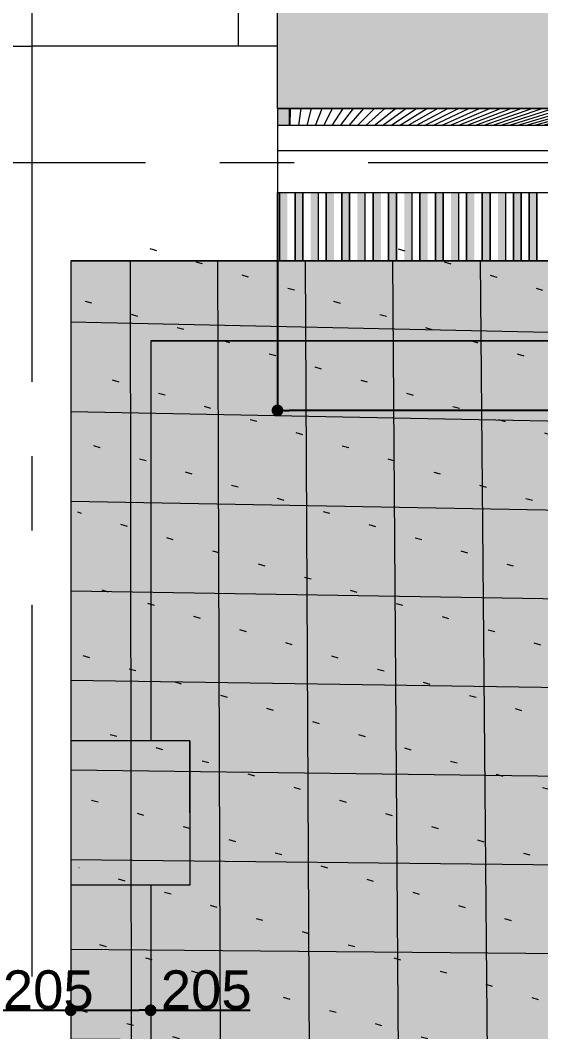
# Model space of a CAD drawing. Header units: millimetres. Extents: x 0 to 1313252738, y -131 to 560100888.
# Drawn here: x 1312636725 to 1312638059, y 559959495 to 559962087 of the extents above; entities that cross this region are included whole.
import ezdxf

# ---------------------------------------------------------------- set-up
doc = ezdxf.new("R2010")
doc.units = ezdxf.units.MM
doc.linetypes.add('CENTERX2', pattern=[101.60000000000001, 63.5, -12.7, 12.7, -12.7])
doc.layers.get('0').update_dxf_attribs({"lineweight": 0})
for name, color, linetype, lineweight in [('001通り芯', 6, 'CENTERX2', 0), ('003間仕切り', 7, 'Continuous', 13), ('004寸法', 7, 'Continuous', 0), ('005床材(石)', 7, 'Continuous', 0), ('009床', 7, 'Continuous', 5), ('グレーチング', 7, 'Continuous', 0), ('建具', 7, 'Continuous', 0), ('石ベンチ', 7, 'Continuous', 13), ('石風呂', 7, 'Continuous', 13)]:
    doc.layers.add(name, color=color, linetype=linetype, lineweight=lineweight)
doc.styles.add('onnjuku', font='arial.ttf')
doc.dimstyles.new('onnjuku', dxfattribs={"dimtxt": 100, "dimasz": 30, "dimexe": 1.25, "dimexo": 0.625, "dimtad": 1, "dimdec": 0, "dimtxsty": 'onnjuku', "dimblk": 'DOT', "dimcen": 2.5, "dimadec": 0, "dimazin": 0, "dimtfac": 1, "dimtdec": 0, "dimtmove": 0, "dimatfit": 3, "dimfxl": 500, "dimfxlon": 1, "dimarcsym": 0})

# ---------------------------------------------------------------- blocks, each defined once
blk = doc.blocks.new('_Dot')
at = {"color": 0, "linetype": 'ByBlock', "lineweight": -2}
blk.add_line((-0.5, 0), (-1, 0), dxfattribs=at)
at = {"color": 0, "linetype": 'ByBlock', "const_width": 0.5}
blk.add_lwpolyline([(-0.25, 0, 1), (0.25, 0, 1)], format="xyb", close=True, dxfattribs=at)
blk = doc.blocks.new('*D195')
at = {"layer": '004寸法', "color": 0, "lineweight": -2, "transparency": 16777216}
for p, q in [((1312636449.219367, 559960049.7653688), (1312636449.219367, 559959548.5153688)), ((1312636654.219367, 559960049.7653688), (1312636654.219367, 559959548.5153688)), ((1312636479.219366, 559959549.7653687), (1312636624.219367, 559959549.7653687)), ((1312636654.219367, 559959549.7653687), (1312636908.866365, 559959549.7653687))]:
    blk.add_line(p, q, dxfattribs=at)
at = {"layer": 'Defpoints', "color": 0, "transparency": 16777216}
for p in [(1312636449.219367, 559961265.4688315), (1312636654.219367, 559961265.4688315), (1312636654.219367, 559959549.7653687)]:
    blk.add_point(p, dxfattribs=at)
at = {"layer": '004寸法', "color": 0, "lineweight": -2, "transparency": 16777216, "xscale": 30, "yscale": 30, "zscale": 30, "rotation": 180}
blk.add_blockref('_Dot', (1312636449.219367, 559959549.7653687), dxfattribs=at)
at = {"layer": '004寸法', "color": 0, "lineweight": -2, "transparency": 16777216, "xscale": 30, "yscale": 30, "zscale": 30}
blk.add_blockref('_Dot', (1312636654.219367, 559959549.7653687), dxfattribs=at)
at = {"layer": '004寸法', "color": 0, "transparency": 16777216, "insert": (1312636796.542866, 559959601.4476675), "char_height": 100, "attachment_point": 5, "style": 'onnjuku'}
blk.add_mtext('205', dxfattribs=at)
blk = doc.blocks.new('*D168')
at = {"layer": '004寸法', "color": 0, "lineweight": -2, "transparency": 16777216}
for p, q in [((1312636854.219367, 559959549.7653687), (1312636854.219367, 559959551.0153688)), ((1312636884.219367, 559959549.7653687), (1312637029.219367, 559959549.7653687)), ((1312637059.219367, 559959549.7653687), (1312637059.219367, 559959551.0153688)), ((1312637059.219367, 559959549.7653687), (1312637313.866366, 559959549.7653687))]:
    blk.add_line(p, q, dxfattribs=at)
at = {"layer": 'Defpoints', "color": 0, "transparency": 16777216}
for p in [(1312636854.219367, 559959549.7653687), (1312637059.219367, 559959549.7653687), (1312637059.219367, 559959549.7653687)]:
    blk.add_point(p, dxfattribs=at)
at = {"layer": '004寸法', "color": 0, "lineweight": -2, "transparency": 16777216, "xscale": 30, "yscale": 30, "zscale": 30, "rotation": 180}
blk.add_blockref('_Dot', (1312636854.219367, 559959549.7653687), dxfattribs=at)
at = {"layer": '004寸法', "color": 0, "lineweight": -2, "transparency": 16777216, "xscale": 30, "yscale": 30, "zscale": 30}
blk.add_blockref('_Dot', (1312637059.219367, 559959549.7653687), dxfattribs=at)
at = {"layer": '004寸法', "color": 0, "transparency": 16777216, "insert": (1312637201.542866, 559959601.4476675), "char_height": 100, "attachment_point": 5, "style": 'onnjuku'}
blk.add_mtext('205', dxfattribs=at)
blk = doc.blocks.new('*D171')
at = {"layer": '004寸法', "color": 0, "lineweight": -2, "transparency": 16777216}
for p, q in [((1312637384.219367, 559961469.8438315), (1312637384.219367, 559961085.8416088)), ((1312643749.219368, 559961469.8438365), (1312643749.219368, 559961085.8416088)), ((1312643719.219368, 559961087.0916088), (1312637414.219367, 559961087.0916088))]:
    blk.add_line(p, q, dxfattribs=at)
at = {"layer": 'Defpoints', "color": 0, "transparency": 16777216}
for p in [(1312637384.219367, 559961470.4688315), (1312643749.219368, 559961470.4688365), (1312637384.219367, 559961087.0916088)]:
    blk.add_point(p, dxfattribs=at)
at = {"layer": '004寸法', "color": 0, "lineweight": -2, "transparency": 16777216, "xscale": 30, "yscale": 30, "zscale": 30, "rotation": 180}
blk.add_blockref('_Dot', (1312637384.219367, 559961087.0916088), dxfattribs=at)
at = {"layer": '004寸法', "color": 0, "lineweight": -2, "transparency": 16777216, "xscale": 30, "yscale": 30, "zscale": 30}
blk.add_blockref('_Dot', (1312643749.219368, 559961087.0916088), dxfattribs=at)
at = {"layer": '004寸法', "color": 0, "transparency": 16777216, "insert": (1312640566.719367, 559961138.8080139), "char_height": 100, "attachment_point": 5, "style": 'onnjuku'}
blk.add_mtext('6365', dxfattribs=at)

msp = doc.modelspace()

# ---------------------------------------------------------------- hatches: boundary and pattern name
at = {"layer": '005床材(石)', "true_color": 0x4a4a4a, "transparency": 33554597}
h = msp.add_hatch(color=251, dxfattribs=at)
h.dxf.hatch_style = 1
h.paths.add_polyline_path([(1312636854.219367, 559961470.4688315), (1312636854.219367, 559958640.4688315), (1312642129.219367, 559958640.4688315), (1312642129.219367, 559961470.4688367), (1312637384.219367, 559961470.4688367)])
h.paths.add_polyline_path([(1312637059.219367, 559961265.4688315), (1312641924.219367, 559961265.4688315), (1312641924.219367, 559958845.4688315), (1312637059.219367, 559958845.4688315), (1312637059.219367, 559959870.4688315), (1312637159.219367, 559959870.4688315), (1312637159.219367, 559960240.4688315), (1312637059.219367, 559960240.4688315)], flags=16)
at = {"layer": '005床材(石)', "true_color": 0x636466}
h = msp.add_hatch(dxfattribs=at)
h.set_pattern_fill('ACAD_ISO07W100', color=251, scale=35, angle=163.9999999999999)
h.set_pattern_definition([(163.9999999999999, (66041.64430975914, -90666.09952783585), (-48.23653726797494, -168.2207967892057), [17.49999999999998, -104.9999999999999])])
h.paths.add_polyline_path([(1312636854.219367, 559961470.4688315), (1312636854.219367, 559958640.4688315), (1312642129.219367, 559958640.4688315), (1312642129.219367, 559961470.4688367), (1312637384.219367, 559961470.4688367)])
at = {"layer": '005床材(石)'}
h = msp.add_hatch(color=8, dxfattribs=at)
h.dxf.hatch_style = 1
h.paths.add_polyline_path([(1312636854.219367, 559961470.4688315), (1312637569.219293, 559961470.4688315), (1312637569.219293, 559961470.4688061), (1312637569.219294, 559961470.4688061), (1312637929.219298, 559961470.468808), (1312637929.219298, 559961470.4688069), (1312637929.219298, 559961470.4688069), (1312638229.219302, 559961470.4688088), (1312638229.219302, 559961470.4688085), (1312638229.219302, 559961470.4688085), (1312638509.219305, 559961470.4688102), (1312638509.219305, 559961470.4688098), (1312638509.219305, 559961470.4688098), (1312638809.219308, 559961470.4688118), (1312638809.219308, 559961470.4688113), (1312638809.219309, 559961470.4688113), (1312639089.219312, 559961470.4688131), (1312639089.219312, 559961470.468813), (1312639089.219312, 559961470.468813), (1312639369.219315, 559961470.4688145), (1312639369.219315, 559961470.4688144), (1312639369.219315, 559961470.4688144), (1312639669.219319, 559961470.4688162), (1312639669.219319, 559961470.4688159), (1312639669.219319, 559961470.4688159), (1312639949.219322, 559961470.4688177), (1312639949.219322, 559961470.4688172), (1312639949.219322, 559961470.4688172), (1312640089.219324, 559961470.4688183), (1312640089.219324, 559961470.468818), (1312640089.219324, 559961470.468818), (1312640249.219326, 559961470.4688191), (1312640249.219326, 559961470.4688189), (1312640249.219326, 559961470.4688189), (1312640389.219327, 559961470.4688199), (1312640389.219327, 559961470.4688196), (1312640389.219328, 559961470.4688196), (1312640529.219329, 559961470.4688205), (1312640529.219329, 559961470.4688203), (1312640529.219329, 559961470.4688203), (1312640669.219331, 559961470.4688213), (1312640669.219331, 559961470.468821), (1312640669.219331, 559961470.468821), (1312640809.219332, 559961470.468822), (1312640809.219332, 559961470.4688216), (1312640809.219332, 559961470.4688216), (1312640969.219334, 559961470.4688228), (1312640969.219334, 559961470.4688225), (1312640969.219335, 559961470.4688225), (1312641109.219336, 559961470.4688237), (1312641109.219336, 559961470.4688232), (1312641109.219336, 559961470.4688232), (1312641249.219338, 559961470.4688243), (1312641249.219338, 559961470.468824), (1312641249.219338, 559961470.468824), (1312641389.219339, 559961470.4688252), (1312641389.219339, 559961470.4688247), (1312641389.219339, 559961470.4688247), (1312641529.219341, 559961470.4688259), (1312641529.219341, 559961470.4688253), (1312641529.219341, 559961470.4688253), (1312641689.219343, 559961470.4688271), (1312641689.219343, 559961470.4688263), (1312641689.219343, 559961470.4688263), (1312641829.219344, 559961470.4688281), (1312641829.219344, 559961470.468827), (1312641829.219345, 559961470.468827), (1312641969.219346, 559961470.4688292), (1312641969.219346, 559961470.4688277), (1312641969.219346, 559961470.4688277), (1312641989.219346, 559961470.4688281), (1312641989.219346, 559961470.4688278), (1312641989.219347, 559961470.4688278), (1312642109.219348, 559961470.4688312), (1312642109.219348, 559961470.4688284), (1312642109.219348, 559961470.4688284), (1312642129.219348, 559961470.4688315), (1312642129.219348, 559961470.4688284), (1312642129.219367, 559958640.4688315), (1312636854.219367, 559958640.4688315)], flags=17)
h.paths.add_polyline_path([(1312636854.219367, 559961470.4688315), (1312637384.219367, 559961470.4688315), (1312637569.219293, 559961470.4688315), (1312637569.219293, 559961470.4688061), (1312637569.219294, 559961470.4688061), (1312637929.219298, 559961470.468808), (1312637929.219298, 559961470.4688069), (1312637929.219298, 559961470.4688069), (1312638229.219302, 559961470.4688088), (1312638229.219302, 559961470.4688085), (1312638229.219302, 559961470.4688085), (1312638509.219305, 559961470.4688102), (1312638509.219305, 559961470.4688098), (1312638509.219305, 559961470.4688098), (1312638809.219308, 559961470.4688118), (1312638809.219308, 559961470.4688113), (1312638809.219309, 559961470.4688113), (1312639089.219312, 559961470.4688131), (1312639089.219312, 559961470.468813), (1312639089.219312, 559961470.468813), (1312639369.219315, 559961470.4688145), (1312639369.219315, 559961470.4688144), (1312639369.219315, 559961470.4688144), (1312639669.219319, 559961470.4688162), (1312639669.219319, 559961470.4688159), (1312639669.219319, 559961470.4688159), (1312639949.219322, 559961470.4688177), (1312639949.219322, 559961470.4688172), (1312639949.219322, 559961470.4688172), (1312640089.219324, 559961470.4688183), (1312640089.219324, 559961470.468818), (1312640089.219324, 559961470.468818), (1312640249.219326, 559961470.4688191), (1312640249.219326, 559961470.4688189), (1312640249.219326, 559961470.4688189), (1312640389.219327, 559961470.4688199), (1312640389.219327, 559961470.4688196), (1312640389.219328, 559961470.4688196), (1312640529.219329, 559961470.4688205), (1312640529.219329, 559961470.4688203), (1312640529.219329, 559961470.4688203), (1312640669.219331, 559961470.4688213), (1312640669.219331, 559961470.468821), (1312640669.219331, 559961470.468821), (1312640809.219332, 559961470.468822), (1312640809.219332, 559961470.4688216), (1312640809.219332, 559961470.4688216), (1312640969.219334, 559961470.4688228), (1312640969.219334, 559961470.4688225), (1312640969.219335, 559961470.4688225), (1312641109.219336, 559961470.4688237), (1312641109.219336, 559961470.4688232), (1312641109.219336, 559961470.4688232), (1312641249.219338, 559961470.4688243), (1312641249.219338, 559961470.468824), (1312641249.219338, 559961470.468824), (1312641389.219339, 559961470.4688252), (1312641389.219339, 559961470.4688247), (1312641389.219339, 559961470.4688247), (1312641529.219341, 559961470.4688259), (1312641529.219341, 559961470.4688253), (1312641529.219341, 559961470.4688253), (1312641689.219343, 559961470.4688271), (1312641689.219343, 559961470.4688263), (1312641689.219343, 559961470.4688263), (1312641829.219344, 559961470.4688281), (1312641829.219344, 559961470.468827), (1312641829.219345, 559961470.468827), (1312641969.219346, 559961470.4688292), (1312641969.219346, 559961470.4688277), (1312641969.219346, 559961470.4688277), (1312641989.219346, 559961470.4688281), (1312641989.219346, 559961470.4688278), (1312641989.219347, 559961470.4688278), (1312642109.219348, 559961470.4688312), (1312642109.219348, 559961470.4688284), (1312642109.219348, 559961470.4688284), (1312642129.219348, 559961470.4688315), (1312642129.219348, 559961470.4688286), (1312642129.219367, 559958640.4688315), (1312636854.219367, 559958640.4688315)], flags=17)
h.paths.add_polyline_path([(1312637059.219367, 559961265.4688315), (1312641924.219367, 559961265.4688315), (1312641924.219367, 559958845.4688315), (1312637059.219367, 559958845.4688315), (1312637059.219367, 559959870.4688315), (1312637159.219367, 559959870.4688315), (1312637159.219367, 559960240.4688315), (1312637059.219367, 559960240.4688315)], flags=0)
at = {"layer": '005床材(石)', "true_color": 0x636466, "transparency": 33554511}
h = msp.add_hatch(color=251, dxfattribs=at)
h.dxf.hatch_style = 1
h.paths.add_polyline_path([(1312637059.219367, 559961265.4688315), (1312641924.219367, 559961265.4688315), (1312641924.219367, 559958845.4688315), (1312637059.219367, 559958845.4688315), (1312637059.219367, 559959870.4688315), (1312637159.219367, 559959870.4688315), (1312637159.219367, 559960240.4688315), (1312637059.219367, 559960240.4688315)])
at = {"layer": '009床', "transparency": 33554664}
h = msp.add_hatch(color=8, dxfattribs=at)
h.dxf.hatch_style = 1
h.paths.add_polyline_path([(1312641264.219367, 559965221.9688315), (1312636829.219367, 559965221.9688315), (1312636829.219367, 559962320.4688315), (1312637384.219367, 559962320.4688315), (1312637384.219367, 559961860.4688367), (1312637414.219367, 559961860.4688367), (1312638683.219367, 559961860.4688367), (1312640556.719367, 559961860.468834), (1312641264.219367, 559961860.468834)])
at = {"layer": 'グレーチング', "true_color": 0x939598}
h = msp.add_hatch(color=252, dxfattribs=at)
h.dxf.hatch_style = 1
h.paths.add_polyline_path([(1312637389.219291, 559961645.4688313), (1312637409.219292, 559961645.4688313), (1312637409.219292, 559961470.4688315), (1312637389.219292, 559961470.4688315)])
h = msp.add_hatch(color=252, dxfattribs=at)
h.dxf.hatch_style = 1
h.paths.add_polyline_path([(1312637429.219292, 559961645.4688315), (1312637449.219292, 559961645.4688315), (1312637449.219292, 559961470.4688315), (1312637429.219292, 559961470.4688315)])
h = msp.add_hatch(color=252, dxfattribs=at)
h.dxf.hatch_style = 1
h.paths.add_polyline_path([(1312637469.219292, 559961645.4688315), (1312637489.219292, 559961645.4688315), (1312637489.219292, 559961470.4688315), (1312637469.219292, 559961470.4688315)])
h = msp.add_hatch(color=252, dxfattribs=at)
h.dxf.hatch_style = 1
h.paths.add_polyline_path([(1312637509.219293, 559961645.4688061), (1312637529.219293, 559961645.4688061), (1312637529.219293, 559961470.4688061), (1312637509.219293, 559961470.4688061)])
h = msp.add_hatch(color=252, dxfattribs=at)
h.dxf.hatch_style = 1
h.paths.add_polyline_path([(1312637549.219293, 559961645.4688061), (1312637569.219293, 559961645.4688061), (1312637569.219294, 559961470.4688061), (1312637549.219293, 559961470.4688061)])
h = msp.add_hatch(color=252, dxfattribs=at)
h.dxf.hatch_style = 1
h.paths.add_polyline_path([(1312637589.219294, 559961645.4688061), (1312637609.219294, 559961645.4688061), (1312637609.219294, 559961470.4688061), (1312637589.219294, 559961470.4688061)])
h = msp.add_hatch(color=252, dxfattribs=at)
h.dxf.hatch_style = 1
h.paths.add_polyline_path([(1312637629.219294, 559961645.4688066), (1312637649.219295, 559961645.4688066), (1312637649.219295, 559961470.4688069), (1312637629.219294, 559961470.4688069)])
h = msp.add_hatch(color=252, dxfattribs=at)
h.dxf.hatch_style = 1
h.paths.add_polyline_path([(1312637669.219295, 559961645.4688069), (1312637689.219295, 559961645.4688069), (1312637689.219295, 559961470.4688069), (1312637669.219295, 559961470.4688069)])
h = msp.add_hatch(color=252, dxfattribs=at)
h.dxf.hatch_style = 1
h.paths.add_polyline_path([(1312637709.219295, 559961645.4688069), (1312637729.219295, 559961645.4688069), (1312637729.219295, 559961470.4688069), (1312637709.219295, 559961470.4688069)])
h = msp.add_hatch(color=252, dxfattribs=at)
h.dxf.hatch_style = 1
h.paths.add_polyline_path([(1312637749.219296, 559961645.4688317), (1312637769.219296, 559961645.4688317), (1312637769.219296, 559961470.4688318), (1312637749.219296, 559961470.4688318)])
h = msp.add_hatch(color=252, dxfattribs=at)
h.dxf.hatch_style = 1
h.paths.add_polyline_path([(1312637789.219296, 559961645.4688318), (1312637809.219296, 559961645.4688318), (1312637809.219297, 559961470.4688318), (1312637789.219296, 559961470.4688318)])
h = msp.add_hatch(color=252, dxfattribs=at)
h.dxf.hatch_style = 1
h.paths.add_polyline_path([(1312637829.219297, 559961645.4688318), (1312637849.219297, 559961645.4688318), (1312637849.219297, 559961470.4688318), (1312637829.219297, 559961470.4688318)])
h = msp.add_hatch(color=252, dxfattribs=at)
h.dxf.hatch_style = 1
h.paths.add_polyline_path([(1312637869.219297, 559961645.4688069), (1312637889.219298, 559961645.4688069), (1312637889.219298, 559961470.4688071), (1312637869.219298, 559961470.4688071)])
h = msp.add_hatch(color=252, dxfattribs=at)
h.dxf.hatch_style = 1
h.paths.add_polyline_path([(1312637909.219298, 559961645.4688071), (1312637929.219298, 559961645.4688071), (1312637929.219298, 559961470.4688071), (1312637909.219298, 559961470.4688071)])
h = msp.add_hatch(color=252, dxfattribs=at)
h.dxf.hatch_style = 1
h.paths.add_polyline_path([(1312637949.219298, 559961645.4688071), (1312637969.219298, 559961645.4688071), (1312637969.219298, 559961470.4688071), (1312637949.219298, 559961470.4688071)])
h = msp.add_hatch(color=252, dxfattribs=at)
h.dxf.hatch_style = 1
h.paths.add_polyline_path([(1312637989.219299, 559961645.4688102), (1312638009.219299, 559961645.4688102), (1312638009.219299, 559961470.4688107), (1312637989.219299, 559961470.4688107)])
h = msp.add_hatch(color=252, dxfattribs=at)
h.dxf.hatch_style = 1
h.paths.add_polyline_path([(1312638029.219299, 559961645.4688103), (1312638049.219299, 559961645.4688103), (1312638049.219299, 559961470.4688107), (1312638029.219299, 559961470.4688107)])
at = {"layer": '建具', "true_color": 0x636466}
h = msp.add_hatch(color=251, dxfattribs=at)
h.dxf.hatch_style = 1
h.paths.add_polyline_path([(1312637384.219367, 559961860.4688367), (1312637414.219367, 559961860.4688367), (1312637414.219367, 559961817.4688367), (1312637384.219367, 559961817.4688367)])
at = {"layer": '建具', "true_color": 0x7aafdf}
h = msp.add_hatch(dxfattribs=at)
h.set_pattern_fill('ANSI31', color=143, scale=3.5, angle=163.9999999999999)
h.set_pattern_definition([(209, (101452.3923568726, -86107.21962285043), (5.387446904987415, -9.719211495586537), [])])
h.paths.add_polyline_path([(1312637414.219367, 559961860.4688367), (1312638653.219367, 559961860.4688367), (1312638653.219367, 559961817.4688367), (1312637414.219367, 559961817.4688367)])
at = {"layer": '石ベンチ', "true_color": 0x636466}
h = msp.add_hatch(dxfattribs=at)
h.set_pattern_fill('ANSI37', color=251, scale=72, angle=135)
h.set_pattern_definition([(180, (66041.64430975914, -90666.09952783585), (-1.42e-14, -228.6), []), (270, (66041.64430975914, -90666.09952783585), (228.6, -4.26e-14), [])])
h.paths.add_polyline_path([(1312636854.219367, 559961470.4688315), (1312636854.219367, 559958640.4688315), (1312642129.219367, 559958640.4688315), (1312642129.219367, 559961470.4688315)])
at = {"layer": '石風呂', "true_color": 0xffffff, "transparency": 33554687}
h = msp.add_hatch(dxfattribs=at)
h.set_pattern_fill('NET', scale=77, angle=90)
h.set_pattern_definition([(90, (66041.64430975914, -90666.09952783585), (-244.475, 1.5e-14), []), (180, (66041.64430975914, -90666.09952783585), (-2.99e-14, -244.475), [])])
h.paths.add_polyline_path([(1312643749.219368, 559961470.4688365), (1312643729.219367, 559961470.4688365), (1312643729.219367, 559961645.4688367), (1312643709.219367, 559961645.4688367), (1312643709.219367, 559961470.4688367), (1312643689.219367, 559961470.4688367), (1312643689.219367, 559961645.4688367), (1312643669.219366, 559961645.4688367), (1312643669.219367, 559961470.4688365), (1312643669.219366, 559961470.4688363), (1312643669.219366, 559961645.4688367), (1312643649.219366, 559961645.4688365), (1312643649.219366, 559961470.4688363), (1312643649.219366, 559961470.4688363), (1312643649.219366, 559961645.4688365), (1312643589.219365, 559961645.4688365), (1312643589.219366, 559961470.4688361), (1312643589.219365, 559961470.4688358), (1312643589.219365, 559961645.4688365), (1312643569.219365, 559961645.4688365), (1312643569.219365, 559961470.4688358), (1312643569.219365, 559961470.4688358), (1312643569.219365, 559961645.4688365), (1312643549.219365, 559961645.4688365), (1312643549.219365, 559961470.4688358), (1312643549.219365, 559961470.4688358), (1312643549.219365, 559961645.4688365), (1312643529.219365, 559961645.4688365), (1312643529.219365, 559961470.4688358), (1312643529.219365, 559961470.4688356), (1312643529.219365, 559961645.4688365), (1312643509.219365, 559961645.4688365), (1312643509.219365, 559961470.4688356), (1312643509.219365, 559961470.4688356), (1312643509.219365, 559961645.4688365), (1312643489.219364, 559961645.4688363), (1312643489.219365, 559961470.4688356), (1312643489.219364, 559961470.4688354), (1312643489.219364, 559961645.4688363), (1312643469.219364, 559961645.4688363), (1312643469.219364, 559961470.4688354), (1312643469.219364, 559961470.4688354), (1312643469.219364, 559961645.4688363), (1312643449.219364, 559961645.4688363), (1312643449.219364, 559961470.4688354), (1312643449.219364, 559961470.4688351), (1312643449.219364, 559961645.4688363), (1312643429.219364, 559961645.4688363), (1312643429.219364, 559961470.4688351), (1312643429.219364, 559961470.4688351), (1312643429.219364, 559961645.4688363), (1312643409.219363, 559961645.4688363), (1312643409.219363, 559961470.4688351), (1312643409.219363, 559961470.4688351), (1312643409.219363, 559961645.4688363), (1312643389.219363, 559961645.4688363), (1312643389.219363, 559961470.4688351), (1312643389.219363, 559961470.468835), (1312643389.219363, 559961645.4688363), (1312643369.219363, 559961645.4688363), (1312643369.219363, 559961470.468835), (1312643369.219363, 559961470.4688349), (1312643369.219363, 559961645.4688363), (1312643349.219362, 559961645.4688363), (1312643349.219363, 559961470.4688349), (1312643349.219362, 559961470.4688346), (1312643349.219362, 559961645.4688363), (1312643329.219362, 559961645.4688363), (1312643329.219363, 559961470.4688346), (1312643329.219362, 559961470.4688346), (1312643329.219362, 559961645.4688363), (1312643309.219362, 559961645.4688363), (1312643309.219362, 559961470.4688346), (1312643309.219362, 559961470.4688344), (1312643309.219362, 559961645.4688363), (1312643289.219362, 559961645.4688363), (1312643289.219362, 559961470.4688344), (1312643289.219362, 559961470.4688344), (1312643289.219362, 559961645.4688363), (1312643269.219362, 559961645.4688363), (1312643269.219362, 559961470.4688343), (1312643269.219362, 559961470.4688343), (1312643269.219362, 559961645.4688363), (1312643249.219361, 559961645.4688363), (1312643249.219362, 559961470.4688343), (1312643249.219361, 559961470.4688343), (1312643249.219361, 559961645.4688363), (1312643229.219361, 559961645.4688363), (1312643229.219361, 559961470.4688343), (1312643229.219361, 559961470.468834), (1312643229.219361, 559961645.4688363), (1312643209.219361, 559961645.4688362), (1312643209.219361, 559961470.468834), (1312643209.219361, 559961470.468834), (1312643209.219361, 559961645.4688362), (1312643189.219361, 559961645.4688362), (1312643189.219361, 559961470.468834), (1312643189.219361, 559961470.4688339), (1312643189.219361, 559961645.4688362), (1312643169.21936, 559961645.4688362), (1312643169.219361, 559961470.4688339), (1312643169.21936, 559961470.4688337), (1312643169.21936, 559961645.4688362), (1312643149.21936, 559961645.4688362), (1312643149.21936, 559961470.4688337), (1312643149.219361, 559961470.4688337), (1312643149.21936, 559961645.4688362), (1312643129.21936, 559961645.4688362), (1312643129.21936, 559961470.4688336), (1312643129.21936, 559961470.4688336), (1312643129.21936, 559961645.4688362), (1312643109.21936, 559961645.4688362), (1312643109.21936, 559961470.4688336), (1312643109.21936, 559961470.4688334), (1312643109.21936, 559961645.4688362), (1312643089.219359, 559961645.4688362), (1312643089.21936, 559961470.4688334), (1312643089.219359, 559961470.4688334), (1312643089.219359, 559961645.4688362), (1312643069.219359, 559961645.4688362), (1312643069.219359, 559961470.4688334), (1312643069.219359, 559961470.4688333), (1312643069.219359, 559961645.4688362), (1312643049.219359, 559961645.4688361), (1312643049.219359, 559961470.4688333), (1312643049.219359, 559961470.4688332), (1312643049.219359, 559961645.4688361), (1312643029.219359, 559961645.4688361), (1312643029.219359, 559961470.4688332), (1312643029.219359, 559961470.468833), (1312643029.219359, 559961645.4688361), (1312642969.219358, 559961645.4688361), (1312642969.219358, 559961470.4688329), (1312642969.219358, 559961470.4688329), (1312642969.219358, 559961645.4688361), (1312642949.219358, 559961645.4688361), (1312642949.219358, 559961470.4688329), (1312642949.219358, 559961470.4688327), (1312642949.219358, 559961645.4688361), (1312642929.219357, 559961645.4688361), (1312642929.219358, 559961470.4688327), (1312642929.219357, 559961470.4688326), (1312642929.219357, 559961645.4688361), (1312642909.219357, 559961645.4688361), (1312642909.219358, 559961470.4688326), (1312642909.219357, 559961470.4688325), (1312642909.219357, 559961645.4688361), (1312642889.219357, 559961645.4688361), (1312642889.219357, 559961470.4688325), (1312642889.219357, 559961470.4688324), (1312642889.219357, 559961645.4688361), (1312642869.219357, 559961645.4688361), (1312642869.219357, 559961470.4688324), (1312642869.219357, 559961470.4688323), (1312642869.219357, 559961645.4688361), (1312642849.219357, 559961645.4688361), (1312642849.219357, 559961470.4688323), (1312642849.219357, 559961470.4688323), (1312642849.219357, 559961645.4688361), (1312642829.219356, 559961645.4688361), (1312642829.219357, 559961470.4688321), (1312642829.219356, 559961470.4688321), (1312642829.219356, 559961645.4688361), (1312642809.219356, 559961645.4688361), (1312642809.219356, 559961470.4688321), (1312642809.219356, 559961470.468832), (1312642809.219356, 559961645.4688361), (1312642789.219356, 559961645.4688361), (1312642789.219356, 559961470.468832), (1312642789.219356, 559961470.4688318), (1312642789.219356, 559961645.4688361), (1312642769.219356, 559961645.4688358), (1312642769.219356, 559961470.4688318), (1312642769.219356, 559961470.4688318), (1312642769.219356, 559961645.4688358), (1312642749.219355, 559961645.4688358), (1312642749.219356, 559961470.4688318), (1312642749.219355, 559961470.4688317), (1312642749.219355, 559961645.4688358), (1312642729.219355, 559961645.4688358), (1312642729.219355, 559961470.4688317), (1312642729.219355, 559961470.4688315), (1312642729.219355, 559961645.4688358), (1312642709.219355, 559961645.4688358), (1312642709.219355, 559961470.4688315), (1312642709.219355, 559961470.4688315), (1312642709.219355, 559961645.4688358), (1312642689.219355, 559961645.4688358), (1312642689.219355, 559961470.4688313), (1312642689.219355, 559961470.4688313), (1312642689.219355, 559961645.4688358), (1312642669.219355, 559961645.4688358), (1312642669.219355, 559961470.4688313), (1312642669.219355, 559961470.4688312), (1312642669.219355, 559961645.4688358), (1312642649.219354, 559961645.4688358), (1312642649.219355, 559961470.4688312), (1312642649.219354, 559961470.4688312), (1312642649.219354, 559961645.4688358), (1312642629.219354, 559961645.4688358), (1312642629.219354, 559961470.4688312), (1312642629.219354, 559961470.4688312), (1312642629.219354, 559961645.4688358), (1312642609.219354, 559961645.4688356), (1312642609.219354, 559961470.4688312), (1312642609.219354, 559961470.4688308), (1312642609.219354, 559961645.4688356), (1312642589.219353, 559961645.4688356), (1312642589.219354, 559961470.4688308), (1312642589.219353, 559961470.4688308), (1312642589.219353, 559961645.4688356), (1312642569.219353, 559961645.4688356), (1312642569.219353, 559961470.4688308), (1312642569.219353, 559961470.4688308), (1312642569.219353, 559961645.4688356), (1312642549.219353, 559961645.4688356), (1312642549.219353, 559961470.4688307), (1312642549.219353, 559961470.4688307), (1312642549.219353, 559961645.4688356), (1312642529.219353, 559961645.4688356), (1312642529.219353, 559961470.4688307), (1312642529.219353, 559961470.4688305), (1312642529.219353, 559961645.4688356), (1312642509.219352, 559961645.4688356), (1312642509.219353, 559961470.4688305), (1312642509.219352, 559961470.4688303), (1312642509.219352, 559961645.4688356), (1312642489.219352, 559961645.4688356), (1312642489.219353, 559961470.4688303), (1312642489.219352, 559961470.4688303), (1312642489.219352, 559961645.4688356), (1312642469.219352, 559961645.4688356), (1312642469.219352, 559961470.4688303), (1312642469.219352, 559961470.4688302), (1312642469.219352, 559961645.4688356), (1312642449.219352, 559961645.4688356), (1312642449.219352, 559961470.4688302), (1312642449.219352, 559961470.4688301), (1312642449.219352, 559961645.4688356), (1312642429.219352, 559961645.4688356), (1312642429.219352, 559961470.4688301), (1312642429.219352, 559961470.4688301), (1312642429.219352, 559961645.4688356), (1312642409.219351, 559961645.4688356), (1312642409.219352, 559961470.4688299), (1312642409.219351, 559961470.4688299), (1312642409.219351, 559961645.4688356), (1312642389.219351, 559961645.4688356), (1312642389.219351, 559961470.4688299), (1312642389.219351, 559961470.4688298), (1312642389.219351, 559961645.4688356), (1312642369.219351, 559961645.4688356), (1312642369.219351, 559961470.4688298), (1312642369.219351, 559961470.4688296), (1312642369.219351, 559961645.4688356), (1312642349.219351, 559961645.4688356), (1312642349.219351, 559961470.4688296), (1312642349.219351, 559961470.4688296), (1312642349.219351, 559961645.4688356), (1312642329.21935, 559961645.4688356), (1312642329.21935, 559961470.4688296), (1312642329.21935, 559961470.4688295), (1312642329.21935, 559961645.4688356), (1312642309.21935, 559961645.4688354), (1312642309.21935, 559961470.4688295), (1312642309.21935, 559961470.4688294), (1312642309.21935, 559961645.4688354), (1312642249.219349, 559961645.4688354), (1312642249.21935, 559961470.4688292), (1312642249.219349, 559961470.4688292), (1312642249.219349, 559961645.4688354), (1312642229.219349, 559961645.4688354), (1312642229.219349, 559961470.4688292), (1312642229.219349, 559961470.468829), (1312642229.219349, 559961645.4688354), (1312642209.219349, 559961645.4688354), (1312642209.219349, 559961470.468829), (1312642209.219349, 559961470.4688288), (1312642209.219349, 559961645.4688354), (1312642189.219349, 559961645.4688354), (1312642189.219349, 559961470.4688288), (1312642189.219349, 559961470.4688288), (1312642189.219349, 559961645.4688354), (1312642169.219349, 559961645.4688354), (1312642169.219349, 559961470.4688288), (1312642169.219349, 559961470.4688287), (1312642169.219349, 559961645.4688354), (1312642149.219348, 559961645.4688354), (1312642149.219348, 559961470.4688287), (1312642149.219348, 559961470.4688286), (1312642149.219348, 559961645.4688354), (1312642129.219348, 559961645.4688354), (1312642129.219348, 559961470.4688315), (1312642129.219367, 559961470.4688315), (1312642129.219367, 559958640.4688315), (1312636854.219367, 559958640.4688315), (1312636854.219367, 559956271.9688315), (1312637054.219367, 559956271.9688315), (1312637909.219367, 559956271.9688315), (1312637909.219367, 559956300.2191892, -10.94310098252757), (1312638199.219367, 559956300.2191889), (1312638199.219367, 559956271.9688315), (1312639054.219367, 559956271.9688315), (1312639054.219367, 559956171.9688315), (1312639054.219367, 559956071.9688315), (1312641499.219367, 559956071.9688315), (1312641499.219367, 559956301.9688315), (1312641764.219367, 559956301.9688315), (1312641764.219367, 559956276.9688315), (1312641529.219367, 559956276.9688315), (1312641529.219367, 559956071.9688315), (1312642579.219367, 559956071.9688315), (1312642579.219367, 559956276.9688315), (1312642339.219367, 559956276.9688315), (1312642339.219367, 559956301.9688315), (1312642849.219367, 559956301.9688315), (1312642849.219367, 559956276.9688315), (1312642609.219367, 559956276.9688315), (1312642609.219367, 559956071.9688315), (1312643704.219367, 559956071.9688315), (1312643704.219367, 559956276.9688315), (1312643424.219367, 559956276.9688315), (1312643424.219367, 559956301.9688315), (1312643749.219367, 559956301.9688315)])
h.paths.add_polyline_path([(1312641499.219367, 559956071.9688315), (1312639054.219367, 559956071.9688315), (1312639054.219367, 559955971.9688315), (1312639074.219367, 559955971.9688315), (1312639074.219367, 559955951.9688315), (1312639074.103425, 559955367.1790125), (1312639074.095488, 559955347.1611706), (1312640044.219367, 559955346.9688315), (1312640044.219367, 559953486.9688315), (1312641499.219367, 559953486.9688315), (1312641499.219367, 559955211.9688315)])
h.paths.add_polyline_path([(1312642579.219367, 559956071.9688315), (1312641529.219367, 559956071.9688315), (1312641529.219367, 559955211.9688315), (1312642579.219367, 559955211.9688315)])
h.paths.add_polyline_path([(1312643704.219367, 559956071.9688315), (1312642609.219367, 559956071.9688315), (1312642609.219367, 559955211.9688315), (1312643704.219367, 559955211.9688315)])

# ---------------------------------------------------------------- linework, layer by layer
at = {"layer": '001通り芯', "ltscale": 15}
for p, q in [((1312636754.219367, 559969732.7608384), (1312636754.219367, 559947521.9688315)), ((1312620853.115543, 559961721.9688315), (1312650053.1229, 559961721.9688315))]:
    msp.add_line(p, q, dxfattribs=at)
at = {"layer": '003間仕切り'}
for p, q in [((1312637384.219367, 559961860.4688315), (1312637384.219367, 559962320.4688315)), ((1312637284.219367, 559962020.4688315), (1312637284.219367, 559962220.4688315)), ((1312636124.219367, 559962020.4688315), (1312636754.219367, 559962020.4688315)), ((1312637384.219367, 559962020.4688315), (1312636754.219367, 559962020.4688315)), ((1312637384.219367, 559961860.4688315), (1312643729.219367, 559961860.4688367)), ((1312637384.219367, 559961860.4688315), (1312637384.219367, 559961645.4688315)), ((1312637384.219367, 559961752.9688315), (1312643729.219367, 559961752.9688367)), ((1312637384.219367, 559961645.4688315), (1312637384.219367, 559961470.4688315)), ((1312637384.219367, 559961470.4688315), (1312636854.219367, 559961470.4688315)), ((1312636854.219367, 559961470.4688315), (1312636854.219367, 559953486.9688315)), ((1312636854.219367, 559961470.4688315), (1312636854.219367, 559956245.4688315)), ((1312637059.219367, 559961265.4688315), (1312637059.219367, 559960240.4688315)), ((1312637059.219367, 559959870.4688315), (1312637059.219367, 559958845.4688315))]:
    msp.add_line(p, q, dxfattribs=at)
at = {"layer": '005床材(石)'}
msp.add_lwpolyline([(1312642129.219367, 559961470.4688315), (1312636854.219367, 559961470.4688315), (1312636854.219367, 559958640.4688315), (1312642129.219367, 559958640.4688315)], close=True, dxfattribs=at)
msp.add_lwpolyline([(1312642129.219367, 559961470.4688315), (1312636854.219367, 559961470.4688315), (1312636854.219367, 559958640.4688315), (1312642129.219367, 559958640.4688315)], close=True, dxfattribs=at)
msp.add_lwpolyline([(1312637059.219367, 559959870.4688315), (1312637059.219367, 559958845.4688315), (1312641924.219367, 559958845.4688315), (1312641924.219367, 559961265.4688315), (1312637059.219367, 559961265.4688315), (1312637059.219367, 559960240.4688315)], dxfattribs=at)
at = {"layer": 'グレーチング'}
for p, q in [((1312637384.219367, 559961645.4688315), (1312643729.219367, 559961645.4688367)), ((1312637389.219292, 559961470.4688312), (1312637389.219291, 559961645.4688312)), ((1312637389.219291, 559961645.4688312), (1312637389.219291, 559961470.4688312)), ((1312637429.219292, 559961470.4688313), (1312637429.219292, 559961645.4688312)), ((1312637429.219292, 559961645.4688312), (1312637429.219292, 559961470.4688312)), ((1312637449.219292, 559961470.4688315), (1312637449.219292, 559961645.4688313)), ((1312637449.219292, 559961645.4688313), (1312637449.219292, 559961470.4688313)), ((1312637449.219292, 559961470.4688313), (1312637449.219292, 559961645.4688312)), ((1312637489.219293, 559961470.4688317), (1312637489.219292, 559961645.4688315)), ((1312637509.219293, 559961470.4688059), (1312637509.219293, 559961645.4688059)), ((1312637509.219293, 559961645.4688059), (1312637509.219293, 559961470.4688057)), ((1312637549.219293, 559961470.4688061), (1312637549.219293, 559961645.4688059)), ((1312637549.219293, 559961645.4688059), (1312637549.219293, 559961470.4688059)), ((1312637569.219294, 559961470.4688061), (1312637569.219293, 559961645.4688061)), ((1312637569.219293, 559961645.4688061), (1312637569.219293, 559961470.4688061)), ((1312637569.219294, 559961470.4688061), (1312637569.219293, 559961645.4688059)), ((1312637609.219294, 559961470.4688064), (1312637609.219294, 559961645.4688061)), ((1312637629.219294, 559961470.4688065), (1312637629.219294, 559961645.4688064)), ((1312637629.219294, 559961645.4688064), (1312637629.219294, 559961470.4688064)), ((1312637669.219295, 559961470.4688066), (1312637669.219295, 559961645.4688066)), ((1312637669.219295, 559961645.4688066), (1312637669.219295, 559961470.4688065)), ((1312637689.219295, 559961470.4688069), (1312637689.219295, 559961645.4688066)), ((1312637689.219295, 559961645.4688066), (1312637689.219295, 559961470.4688066)), ((1312637689.219295, 559961470.4688066), (1312637689.219295, 559961645.4688066)), ((1312637729.219296, 559961470.4688069), (1312637729.219295, 559961645.4688069)), ((1312637749.219296, 559961470.4688313), (1312637749.219296, 559961645.4688312)), ((1312637749.219296, 559961645.4688312), (1312637749.219296, 559961470.4688312)), ((1312637789.219296, 559961470.4688317), (1312637789.219296, 559961645.4688315)), ((1312637789.219296, 559961645.4688315), (1312637789.219296, 559961470.4688315)), ((1312637809.219297, 559961470.4688318), (1312637809.219296, 559961645.4688317)), ((1312637809.219296, 559961645.4688317), (1312637809.219296, 559961470.4688317)), ((1312637809.219297, 559961470.4688317), (1312637809.219296, 559961645.4688315)), ((1312637849.219297, 559961470.4688318), (1312637849.219297, 559961645.4688318)), ((1312637869.219298, 559961470.4688066), (1312637869.219297, 559961645.4688066)), ((1312637869.219297, 559961645.4688066), (1312637869.219297, 559961470.4688065)), ((1312637909.219298, 559961470.4688069), (1312637909.219298, 559961645.4688069)), ((1312637909.219298, 559961645.4688069), (1312637909.219298, 559961470.4688069)), ((1312637929.219298, 559961470.4688071), (1312637929.219298, 559961645.4688069)), ((1312637929.219298, 559961645.4688069), (1312637929.219298, 559961470.4688069)), ((1312637929.219298, 559961470.4688069), (1312637929.219298, 559961645.4688069)), ((1312637969.219299, 559961470.4688072), (1312637969.219298, 559961645.4688071)), ((1312637989.219299, 559961470.4688073), (1312637989.219299, 559961645.4688072)), ((1312637989.219299, 559961645.4688072), (1312637989.219299, 559961470.4688072)), ((1312638009.219299, 559961470.4688075), (1312638009.219299, 559961645.4688073)), ((1312638009.219299, 559961645.4688073), (1312638009.219299, 559961470.4688073)), ((1312638029.219299, 559961470.4688076), (1312638029.219299, 559961645.4688075)), ((1312638029.219299, 559961645.4688075), (1312638029.219299, 559961470.4688075)), ((1312638049.2193, 559961470.4688076), (1312638049.219299, 559961645.4688076)), ((1312638049.219299, 559961645.4688076), (1312638049.219299, 559961470.4688076)), ((1312643729.219367, 559961470.4688367), (1312637384.219367, 559961470.4688367))]:
    msp.add_line(p, q, dxfattribs=at)
at = {"layer": '建具'}
for p, q in [((1312638683.219367, 559961860.4688367), (1312637384.219367, 559961860.4688367)), ((1312637384.219367, 559961860.4688367), (1312637384.219367, 559961817.4688367)), ((1312637384.219367, 559961860.4688367), (1312637414.219367, 559961860.4688367)), ((1312640556.719367, 559961860.468834), (1312637384.219367, 559961860.468834)), ((1312637414.219367, 559961860.4688367), (1312637414.219367, 559961817.4688367)), ((1312638683.219367, 559961817.4688367), (1312637384.219367, 559961817.4688367)), ((1312637384.219367, 559961470.4688315), (1312637384.219367, 559961645.4688315)), ((1312637384.219367, 559961645.4688315), (1312637679.176971, 559961645.4688315))]:
    msp.add_line(p, q, dxfattribs=at)
at = {"layer": '石風呂'}
for p, q in [((1312636854.219367, 559961470.4688315), (1312637059.219367, 559961470.4688315)), ((1312637059.219367, 559961470.4688315), (1312641924.219367, 559961470.4688315)), ((1312637059.219367, 559961265.4688315), (1312641924.219367, 559961265.4688315)), ((1312636854.219367, 559960290.4688315), (1312636854.219367, 559959920.4688315)), ((1312637159.219367, 559960240.4688315), (1312636854.219367, 559960240.4688315)), ((1312637159.219367, 559960055.4688315), (1312637159.219367, 559960240.4688315)), ((1312637159.219367, 559960240.4688315), (1312637159.219367, 559959870.4688315)), ((1312637159.219367, 559959870.4688315), (1312636854.219367, 559959870.4688315))]:
    msp.add_line(p, q, dxfattribs=at)

# ---------------------------------------------------------------- dimensions: what is measured, and where the dimension line sits
at = {"layer": '004寸法'}
for base, p1, p2, picture, middle in [((1312637384.219367, 559961087.0916088), (1312643749.219368, 559961470.4688365), (1312637384.219367, 559961470.4688315), '*D171', (1312640566.719367, 559961138.8080139)), ((1312636654.219367, 559959549.7653687), (1312636449.219367, 559961265.4688315), (1312636654.219367, 559961265.4688315), '*D195', (1312636796.542866, 559959601.4476675)), ((1312637059.219367, 559959549.7653687), (1312636854.219367, 559959549.7653687), (1312637059.219367, 559959549.7653687), '*D168', (1312637201.542866, 559959601.4476675))]:
    dim = msp.add_linear_dim(base=base, p1=p1, p2=p2, dimstyle='onnjuku', dxfattribs=at)
    dim.commit()
    dim.dimension.update_dxf_attribs({"geometry": picture, "text_midpoint": middle})

doc.saveas('drawing.dxf')
